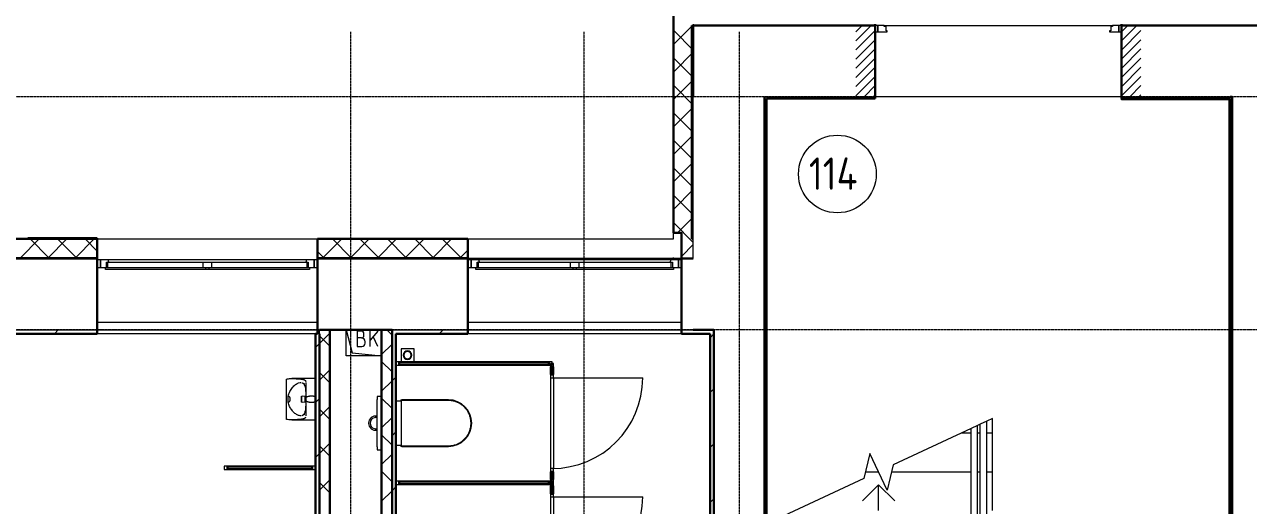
# Model space of a CAD drawing. Header units: millimetres. Extents: x -215207 to 92095, y -30385 to 123050.
# Drawn here: x -192451 to -183004, y -2114 to 1599 of the extents above; entities that cross this region are included whole.
import ezdxf

# ---------------------------------------------------------------- set-up
doc = ezdxf.new("R2010")
doc.units = ezdxf.units.MM
doc.linetypes.add('ADSK_Линия сетки', pattern=[25, 20, -2.5, 0, -2.5])
doc.linetypes.add('ADSK_Штриховая_ш2 п1_5', pattern=[4.5, 3, -1.5])
for name, color, linetype, lineweight in [('_ Окна', 7, 'Continuous', 9), ('Витраж', 7, 'Continuous', 9), ('Двери', 7, 'Continuous', 9), ('Лестницы', 7, 'Continuous', 9), ('Марки помещений', 7, 'Continuous', 20), ('Ограждение', 7, 'Continuous', 9), ('Окна', 7, 'Continuous', 9), ('Оси', 7, 'Continuous', 9), ('Перекрытие', 7, 'Continuous', 20), ('Сантехника', 7, 'Continuous', 20), ('Стены внутренние', 7, 'Continuous', 20), ('Стены наружные', 7, 'Continuous', 20), ('Стены разрез', 7, 'Continuous', 30), ('Стены штриховка', 7, 'Continuous', 9), ('Стрелки вверх', 7, 'Continuous', 20)]:
    doc.layers.add(name, color=color, linetype=linetype, lineweight=lineweight)
doc.styles.add('GOST Common_3', font='GOST_Common.ttf', dxfattribs={"width": 0.9, "height": 2.5})

# ---------------------------------------------------------------- blocks, each defined once
blk = doc.blocks.new('1 этаж 21082025')
at = {"lineweight": 18}
for p, q in [((9965, -32200), (10013.1, -32377.1)), ((9965, -32400), (9965, -32200)), ((10080.2, -32208.7), (10050.2, -32208.7)), ((10050.2, -32208.7), (10050.2, -32328.7)), ((10210.2, -32208.7), (10150.2, -32280.2)), ((10150.2, -32328.7), (10150.2, -32208.7)), ((10083.6, -32262), (10050.2, -32262)), ((10103.6, -32242), (10103.6, -32232)), ((10113.6, -32302), (10113.6, -32292)), ((10210.2, -32328.7), (10174.3, -32251.5)), ((10240, -32400), (9965, -32400)), ((10013.1, -32377.1), (10240, -32400)), ((10050.2, -32328.7), (10086.9, -32328.7))]:
    blk.add_line(p, q, dxfattribs=at)
for centre, radius, start, end in [((10080.2, -32232), 23.3, 0, 90), ((10083.6, -32242), 20, 270, 0), ((10083.6, -32292), 30, 0, 90), ((10086.9, -32302), 26.7, 270, 0)]:
    blk.add_arc(centre, radius, start, end, dxfattribs=at)
at = {"layer": '_ Окна'}
for p, q in [((8070, -31660), (8045, -31660)), ((8045, -31718), (8070, -31718)), ((8070, -31718), (8070, -31660)), ((9745, -31660), (9720, -31660)), ((9720, -31660), (9720, -31718)), ((9720, -31718), (9745, -31718)), ((10930, -31660), (10905, -31660)), ((10905, -31718), (10930, -31718)), ((10930, -31718), (10930, -31660)), ((12555, -31660), (12530, -31660)), ((12530, -31660), (12530, -31718)), ((12530, -31718), (12555, -31718))]:
    blk.add_line(p, q, dxfattribs=at)
at = {"layer": '_ Окна', "lineweight": 18}
for p, q in [((8129.4, -31660), (8070, -31660)), ((8070, -31660), (8070, -31718)), ((8070, -31718), (8108, -31718)), ((8116, -31718), (8116, -31677)), ((8116, -31677), (8128, -31677)), ((8134, -31677), (8129.4, -31660)), ((9660.6, -31660), (9656, -31677)), ((9720, -31660), (9660.6, -31660)), ((9662, -31677), (9674, -31677)), ((9674, -31677), (9674, -31718)), ((9682, -31718), (9720, -31718)), ((9720, -31718), (9720, -31660)), ((10989.4, -31660), (10930, -31660)), ((10930, -31660), (10930, -31718)), ((10930, -31718), (10968, -31718)), ((10976, -31718), (10976, -31677)), ((10976, -31677), (10988, -31677)), ((10994, -31677), (10989.4, -31660)), ((12470.6, -31660), (12466, -31677)), ((12530, -31660), (12470.6, -31660)), ((12472, -31677), (12484, -31677)), ((12484, -31677), (12484, -31718)), ((12492, -31718), (12530, -31718)), ((12530, -31718), (12530, -31660))]:
    blk.add_line(p, q, dxfattribs=at)
at = {"layer": 'Витраж', "lineweight": 18, "extrusion": (0, 0, -1)}
for p, q in [((10375, -32447.5), (10350, -32447.5)), ((10350, -32447.5), (10350, -32472.5)), ((10350, -32472.5), (10375, -32472.5)), ((10375, -32472.5), (10375, -32447.5)), ((11567.5, -32460), (11542.5, -32460)), ((11542.5, -32460), (11542.5, -32485)), ((11542.5, -32485), (11567.5, -32485)), ((11567.5, -32485), (11567.5, -32460)), ((11567.5, -32545), (11542.5, -32545)), ((11542.5, -32545), (11542.5, -32570)), ((11542.5, -32570), (11567.5, -32570)), ((11567.5, -32570), (11567.5, -32545)), ((9050, -33252.5), (9025, -33252.5)), ((9025, -33252.5), (9025, -33277.5)), ((9050, -33277.5), (9050, -33252.5)), ((9025, -33277.5), (9050, -33277.5)), ((11567.5, -33270), (11542.5, -33270)), ((11542.5, -33270), (11542.5, -33295)), ((11542.5, -33295), (11567.5, -33295)), ((11567.5, -33295), (11567.5, -33270)), ((11555, -33367.5), (11530, -33367.5)), ((11530, -33367.5), (11530, -33392.5)), ((11530, -33392.5), (11555, -33392.5)), ((11567.5, -33380), (11542.5, -33380)), ((11542.5, -33380), (11542.5, -33405)), ((11542.5, -33405), (11567.5, -33405)), ((11555, -33392.5), (11555, -33367.5)), ((11567.5, -33405), (11567.5, -33380)), ((11567.5, -33465), (11542.5, -33465)), ((11542.5, -33465), (11542.5, -33490)), ((11542.5, -33490), (11567.5, -33490)), ((11567.5, -33490), (11567.5, -33465))]:
    blk.add_line(p, q, dxfattribs=at)
at = {"layer": 'Витраж'}
for p, q in [((10375, -32447.5), (11530, -32447.5)), ((10375, -32472.5), (11530, -32472.5)), ((11542.5, -32485), (11542.5, -32545)), ((11567.5, -32485), (11567.5, -32545)), ((11542.5, -32570), (11542.5, -33270)), ((11567.5, -32570), (11567.5, -33270)), ((9050, -33252.5), (9705, -33252.5)), ((9050, -33277.5), (9705, -33277.5)), ((11542.5, -33295), (11542.5, -33355)), ((11567.5, -33295), (11567.5, -33355)), ((11530, -33367.5), (10375, -33367.5)), ((11530, -33392.5), (10375, -33392.5)), ((11542.5, -33405), (11542.5, -33465)), ((11567.5, -33405), (11567.5, -33465)), ((11542.5, -33490), (11542.5, -34190)), ((11567.5, -33490), (11567.5, -34190))]:
    blk.add_line(p, q, dxfattribs=at)
at = {"layer": 'Витраж', "lineweight": 18}
for p, q in [((11555, -32447.5), (11530, -32447.5)), ((11530, -32447.5), (11530, -32472.5)), ((11530, -32472.5), (11555, -32472.5)), ((11555, -32472.5), (11555, -32447.5)), ((9730, -33252.5), (9705, -33252.5)), ((9705, -33252.5), (9705, -33277.5)), ((9730, -33277.5), (9730, -33252.5)), ((9705, -33277.5), (9730, -33277.5)), ((10375, -33367.5), (10350, -33367.5)), ((10350, -33367.5), (10350, -33392.5)), ((10350, -33392.5), (10375, -33392.5)), ((10375, -33392.5), (10375, -33367.5)), ((11567.5, -33355), (11542.5, -33355)), ((11542.5, -33355), (11542.5, -33380)), ((11542.5, -33380), (11567.5, -33380)), ((11567.5, -33380), (11567.5, -33355))]:
    blk.add_line(p, q, dxfattribs=at)
at = {"layer": 'Двери', "linetype": 'Continuous', "lineweight": 18}
for p, q in [((13900, -29897.9), (13947.9, -29850)), ((13900, -29968.6), (14018.6, -29850)), ((15950, -29898.5), (15998.5, -29850)), ((15950, -29969.2), (16069.2, -29850)), ((13900, -30039.3), (14050, -29889.3)), ((15950, -30039.9), (16100, -29889.9)), ((13900, -30110.1), (14050, -29960.1)), ((13900, -30180.8), (14050, -30030.8)), ((15950, -30110.7), (16100, -29960.7)), ((15950, -30181.4), (16100, -30031.4)), ((13900, -30251.5), (14050, -30101.5)), ((15950, -30252.1), (16100, -30102.1)), ((13900, -30322.2), (14050, -30172.2)), ((15950, -30322.8), (16100, -30172.8)), ((13900, -30392.9), (14050, -30242.9)), ((13963.6, -30400), (14050, -30313.6)), ((15950, -30393.5), (16100, -30243.5)), ((16014.2, -30400), (16100, -30314.2)), ((14034.3, -30400), (14050, -30384.3)), ((16084.9, -30400), (16100, -30384.9))]:
    blk.add_line(p, q, dxfattribs=at)
at = {"layer": 'Двери', "linetype": 'ADSK_Штриховая_ш2 п1_5'}
for p, q in [((14050, -29850), (13900, -29850)), ((14050, -30400), (14050, -29850)), ((16100, -29850), (15950, -29850)), ((15950, -29850), (15950, -30400)), ((13900, -30400), (14050, -30400)), ((15950, -30400), (16100, -30400))]:
    blk.add_line(p, q, dxfattribs=at)
at = {"layer": 'Двери'}
for p, q in [((14050, -29850), (14050, -29900)), ((14070, -29850), (14050, -29850)), ((14070, -29900), (14070, -29850)), ((14119, -29850), (14070, -29850)), ((14070, -29850), (14070, -29900)), ((14119, -29858), (14119, -29850)), ((15881, -29850), (15881, -29858)), ((15930, -29850), (15881, -29850)), ((15950, -29850), (15930, -29850)), ((15930, -29850), (15930, -29900)), ((15930, -29900), (15930, -29850)), ((15950, -29900), (15950, -29850)), ((14050, -29900), (14070, -29900)), ((14070, -29900), (14142, -29900)), ((14133, -29858), (14119, -29858)), ((14133, -29892), (14133, -29858)), ((14142, -29892), (14133, -29892)), ((14142, -29900), (14142, -29892)), ((15867, -29892), (15858, -29892)), ((15858, -29892), (15858, -29900)), ((15858, -29900), (15930, -29900)), ((15881, -29858), (15867, -29858)), ((15867, -29858), (15867, -29892)), ((15930, -29900), (15950, -29900)), ((11567.5, -32570), (12255, -32570)), ((11567.5, -33490), (12255, -33490))]:
    blk.add_line(p, q, dxfattribs=at)
for centre in [(11555, -32570), (11555, -33490)]:
    blk.add_arc(centre, 700, 270, 0, dxfattribs=at)
at = {"layer": 'Лестницы'}
for p, q in [((14790, -32961.6), (14188.3, -33242.2)), ((14860, -32928.9), (14840, -32938.3)), ((14955, -32884.6), (14910, -32905.6)), ((14955, -32995), (14955, -32884.6)), ((14718.4, -32995), (14790, -32995)), ((14718.4, -32995), (14790, -32995)), ((14840, -32995), (14860, -32995)), ((14840, -32995), (14860, -32995)), ((14910, -32995), (14955, -32995)), ((14910, -32995), (14955, -32995)), ((14955, -33295), (14955, -32995)), ((14009, -33153.4), (13961.7, -33347.8)), ((14141, -33436.6), (14009, -33153.4)), ((14188.3, -33242.2), (14141, -33436.6)), ((13961.7, -33347.8), (13305, -33654.1)), ((13974.6, -33295), (14075, -33295)), ((13974.6, -33295), (14075, -33295)), ((14175.4, -33295), (14790, -33295)), ((14175.4, -33295), (14790, -33295)), ((14840, -33295), (14860, -33295)), ((14840, -33295), (14860, -33295)), ((14910, -33295), (14955, -33295)), ((14910, -33295), (14955, -33295)), ((14955, -33595), (14955, -33295))]:
    blk.add_line(p, q, dxfattribs=at)
at = {"layer": 'Марки помещений'}
blk.add_circle((13757.1, -30996.6), 300, dxfattribs=at)
at = {"layer": 'Ограждение'}
for p, q in [((15950, -30425), (15950, -30415)), ((16780, -30425), (15950, -30425)), ((16780, -34421.7), (16780, -30425)), ((14840, -32938.3), (14790, -32961.6)), ((14790, -35754.4), (14790, -32961.6)), ((14840, -35754.4), (14840, -32938.3)), ((14910, -32905.6), (14860, -32928.9)), ((14910, -32905.6), (14860, -32928.9)), ((14860, -35790), (14860, -32928.9)), ((14910, -35740), (14910, -32905.6))]:
    blk.add_line(p, q, dxfattribs=at)
at = {"layer": 'Окна'}
for p, q in [((8108, -31718), (8880, -31718)), ((8108, -31735), (8108, -31718)), ((8880, -31735), (8108, -31735)), ((8128, -31677), (8860, -31677)), ((8128, -31718), (8128, -31677)), ((9660.6, -31660), (8129.4, -31660)), ((8860, -31677), (8930, -31677)), ((8860, -31677), (8860, -31718)), ((8880, -31718), (8909.2, -31718)), ((8880, -31718), (8880, -31735)), ((8909.2, -31735), (8880, -31735)), ((8910, -31718), (9682, -31718)), ((8910, -31735), (8910, -31718)), ((9682, -31735), (8910, -31735)), ((8930, -31677), (9662, -31677)), ((8930, -31718), (8930, -31677)), ((9662, -31677), (9662, -31718)), ((9682, -31718), (9682, -31735)), ((10968, -31718), (11715, -31718)), ((10968, -31735), (10968, -31718)), ((11715, -31735), (10968, -31735)), ((10988, -31677), (11695, -31677)), ((10988, -31718), (10988, -31677)), ((12470.6, -31660), (10989.4, -31660)), ((11695, -31677), (11765, -31677)), ((11695, -31677), (11695, -31718)), ((11715, -31718), (11745, -31718)), ((11715, -31718), (11715, -31735)), ((11745, -31735), (11715, -31735)), ((11745, -31718), (12492, -31718)), ((11745, -31735), (11745, -31718)), ((12492, -31735), (11745, -31735)), ((11765, -31677), (12472, -31677)), ((11765, -31718), (11765, -31677)), ((12472, -31677), (12472, -31718)), ((12492, -31718), (12492, -31735))]:
    blk.add_line(p, q, dxfattribs=at)
at = {"layer": 'Оси', "linetype": 'ADSK_Линия сетки'}
for p, q in [((10000, -29900), (10000, -60626.1)), ((11800, -29900), (11800, -60626.1)), ((13000, -29900), (13000, -60626.1)), ((62867.3, -30400), (-14072.3, -30400)), ((62867.3, -32200), (-14072.3, -32200))]:
    blk.add_line(p, q, dxfattribs=at)
at = {"layer": 'Перекрытие', "color": 49, "true_color": 0x464646}
for p, q in [((14119, -29850), (15881, -29850)), ((15950, -30400), (14050, -30400)), ((9965, -32400), (9965, -32200)), ((10240, -32400), (9965, -32400))]:
    blk.add_line(p, q, dxfattribs=at)
at = {"layer": 'Сантехника'}
for p, q in [((10490, -32345), (10390, -32345)), ((10390, -32345), (10390, -32445)), ((10490, -32445), (10490, -32345)), ((10390, -32445), (10490, -32445)), ((9505, -32890.5), (9505, -32579.5)), ((9730, -32575.5), (9547.9, -32575.5)), ((9630.3, -32610.5), (9626.3, -32608.9)), ((9635.8, -32612.8), (9630.3, -32610.5)), ((9641.2, -32615.4), (9635.8, -32612.8)), ((9646.4, -32618.2), (9641.2, -32615.4)), ((9654.8, -32625), (9654.8, -32726.3)), ((9519.8, -32735), (9519.8, -32711.4)), ((9519.8, -32758.6), (9519.8, -32735)), ((9620.5, -32715), (9620.6, -32714.8)), ((9620.5, -32715.2), (9620.5, -32715)), ((9620.5, -32715.3), (9620.5, -32715.2)), ((9620.5, -32715.5), (9620.5, -32715.3)), ((9620.5, -32715.7), (9620.5, -32715.5)), ((9620.5, -32715.7), (9620.5, -32715.8)), ((9620.5, -32715.9), (9620.5, -32715.8)), ((9620.5, -32715.8), (9620.5, -32715.8)), ((9620.5, -32715.8), (9620.5, -32715.8)), ((9620.5, -32715.8), (9620.5, -32715.8)), ((9620.5, -32715.8), (9620.5, -32715.9)), ((9620.5, -32716), (9620.5, -32715.9)), ((9620.5, -32715.9), (9620.5, -32716)), ((9620.5, -32716.2), (9620.5, -32716)), ((9620.5, -32716), (9620.5, -32716.1)), ((9620.5, -32716.1), (9620.5, -32716.3)), ((9620.5, -32716.4), (9620.5, -32716.2)), ((9620.5, -32716.3), (9620.5, -32716.5)), ((9620.5, -32716.6), (9620.5, -32716.4)), ((9620.5, -32716.5), (9620.5, -32716.7)), ((9620.5, -32716.8), (9620.5, -32716.6)), ((9620.5, -32716.7), (9620.5, -32717)), ((9620.5, -32717.1), (9620.5, -32716.8)), ((9620.5, -32717), (9620.5, -32717.3)), ((9620.5, -32717.4), (9620.5, -32717.1)), ((9620.5, -32717.3), (9620.5, -32717.6)), ((9620.5, -32717.7), (9620.5, -32717.4)), ((9620.5, -32717.6), (9620.5, -32717.9)), ((9620.5, -32718), (9620.5, -32717.7)), ((9620.5, -32717.9), (9620.5, -32718.3)), ((9620.5, -32718.4), (9620.5, -32718)), ((9620.5, -32718.3), (9620.5, -32718.7)), ((9620.5, -32718.8), (9620.5, -32718.4)), ((9620.5, -32718.7), (9620.5, -32719.1)), ((9620.5, -32719.2), (9620.5, -32718.8)), ((9620.5, -32719.1), (9620.5, -32719.6)), ((9620.5, -32719.7), (9620.5, -32719.2)), ((9620.5, -32719.6), (9620.5, -32720)), ((9620.5, -32720.2), (9620.5, -32719.7)), ((9620.5, -32720), (9620.5, -32720.5)), ((9620.5, -32720.7), (9620.5, -32720.2)), ((9620.5, -32720.5), (9620.5, -32721)), ((9620.5, -32721.2), (9620.5, -32720.7)), ((9620.5, -32721), (9620.5, -32721.6)), ((9620.5, -32721.7), (9620.5, -32721.2)), ((9620.5, -32721.6), (9620.5, -32722.2)), ((9620.5, -32722.3), (9620.5, -32721.7)), ((9620.5, -32722.2), (9620.5, -32722.7)), ((9620.5, -32722.9), (9620.5, -32722.3)), ((9620.5, -32722.7), (9620.5, -32723.3)), ((9620.5, -32723.5), (9620.5, -32722.9)), ((9620.5, -32723.3), (9620.5, -32724)), ((9620.5, -32724.1), (9620.5, -32723.5)), ((9620.5, -32724), (9620.5, -32724.6)), ((9620.5, -32724.8), (9620.5, -32724.1)), ((9620.5, -32724.6), (9620.5, -32725.3)), ((9620.5, -32725.4), (9620.5, -32724.8)), ((9620.5, -32725.3), (9620.5, -32725.9)), ((9620.5, -32726.1), (9620.5, -32725.4)), ((9620.5, -32725.9), (9620.5, -32726.6)), ((9620.5, -32726.8), (9620.5, -32726.1)), ((9620.5, -32726.6), (9620.5, -32727.3)), ((9620.5, -32727.5), (9620.5, -32726.8)), ((9620.5, -32727.3), (9620.5, -32728)), ((9620.5, -32728.2), (9620.5, -32727.5)), ((9620.5, -32728), (9620.5, -32728.7)), ((9620.5, -32728.9), (9620.5, -32728.2)), ((9620.5, -32728.7), (9620.5, -32729.5)), ((9620.5, -32729.7), (9620.5, -32728.9)), ((9620.5, -32729.5), (9620.5, -32730.2)), ((9620.5, -32730.4), (9620.5, -32729.7)), ((9620.5, -32730.2), (9620.5, -32731)), ((9620.5, -32731.2), (9620.5, -32730.4)), ((9620.5, -32731), (9620.5, -32731.7)), ((9620.5, -32731.9), (9620.5, -32731.2)), ((9620.5, -32731.7), (9620.5, -32732.5)), ((9620.5, -32732.7), (9620.5, -32731.9)), ((9620.5, -32732.5), (9620.5, -32733.3)), ((9620.5, -32733.5), (9620.5, -32732.7)), ((9620.5, -32733.3), (9620.5, -32734)), ((9620.5, -32734.2), (9620.5, -32733.5)), ((9620.5, -32734), (9620.5, -32734.8)), ((9620.5, -32735), (9620.5, -32734.2)), ((9620.5, -32734.8), (9620.5, -32735)), ((9620.5, -32735), (9620.5, -32735.8)), ((9620.5, -32735.2), (9620.5, -32735)), ((9620.5, -32736), (9620.5, -32735.2)), ((9620.5, -32735.8), (9620.5, -32736.5)), ((9620.5, -32736.7), (9620.5, -32736)), ((9620.5, -32736.5), (9620.5, -32737.3)), ((9620.5, -32737.5), (9620.5, -32736.7)), ((9620.5, -32737.3), (9620.5, -32738.1)), ((9620.5, -32738.3), (9620.5, -32737.5)), ((9620.5, -32738.1), (9620.5, -32738.8)), ((9620.5, -32739), (9620.5, -32738.3)), ((9620.5, -32738.8), (9620.5, -32739.6)), ((9620.5, -32739.8), (9620.5, -32739)), ((9620.5, -32739.6), (9620.5, -32740.3)), ((9620.5, -32740.5), (9620.5, -32739.8)), ((9620.5, -32740.3), (9620.5, -32741.1)), ((9620.5, -32741.3), (9620.5, -32740.5)), ((9620.5, -32741.1), (9620.5, -32741.8)), ((9620.5, -32742), (9620.5, -32741.3)), ((9620.5, -32741.8), (9620.5, -32742.5)), ((9620.5, -32742.7), (9620.5, -32742)), ((9620.5, -32742.5), (9620.5, -32743.2)), ((9620.5, -32743.4), (9620.5, -32742.7)), ((9620.5, -32743.2), (9620.5, -32743.9)), ((9620.5, -32744.1), (9620.5, -32743.4)), ((9620.5, -32743.9), (9620.5, -32744.6)), ((9620.5, -32744.7), (9620.5, -32744.1)), ((9620.5, -32744.6), (9620.5, -32745.2)), ((9620.5, -32745.4), (9620.5, -32744.7)), ((9620.5, -32745.2), (9620.5, -32745.9)), ((9620.5, -32746), (9620.5, -32745.4)), ((9620.5, -32745.9), (9620.5, -32746.5)), ((9620.5, -32746.7), (9620.5, -32746)), ((9620.5, -32746.5), (9620.5, -32747.1)), ((9620.5, -32747.3), (9620.5, -32746.7)), ((9620.5, -32747.1), (9620.5, -32747.7)), ((9620.5, -32747.8), (9620.5, -32747.3)), ((9620.5, -32747.7), (9620.5, -32748.3)), ((9620.5, -32748.4), (9620.5, -32747.8)), ((9620.5, -32748.3), (9620.5, -32748.8)), ((9620.5, -32749), (9620.5, -32748.4)), ((9620.5, -32748.8), (9620.5, -32749.3)), ((9620.5, -32749.5), (9620.5, -32749)), ((9620.5, -32749.3), (9620.5, -32749.8)), ((9620.5, -32750), (9620.5, -32749.5)), ((9620.5, -32749.8), (9620.5, -32750.3)), ((9620.5, -32750.4), (9620.5, -32750)), ((9620.5, -32750.3), (9620.5, -32750.8)), ((9620.5, -32750.9), (9620.5, -32750.4)), ((9620.5, -32750.8), (9620.5, -32751.2)), ((9620.5, -32751.3), (9620.5, -32750.9)), ((9620.5, -32751.2), (9620.5, -32751.6)), ((9620.5, -32751.7), (9620.5, -32751.3)), ((9620.5, -32751.6), (9620.5, -32752)), ((9620.5, -32752.1), (9620.5, -32751.7)), ((9620.5, -32752), (9620.5, -32752.3)), ((9620.5, -32752.4), (9620.5, -32752.1)), ((9620.5, -32752.3), (9620.5, -32752.6)), ((9620.5, -32752.7), (9620.5, -32752.4)), ((9620.5, -32752.6), (9620.5, -32752.9)), ((9620.5, -32753), (9620.5, -32752.7)), ((9620.5, -32752.9), (9620.5, -32753.2)), ((9620.5, -32753.3), (9620.5, -32753)), ((9620.5, -32753.2), (9620.5, -32753.4)), ((9620.5, -32753.5), (9620.5, -32753.3)), ((9620.5, -32753.4), (9620.5, -32753.6)), ((9620.5, -32753.7), (9620.5, -32753.5)), ((9620.5, -32753.6), (9620.5, -32753.8)), ((9620.5, -32753.9), (9620.5, -32753.7)), ((9620.5, -32753.8), (9620.5, -32754)), ((9620.5, -32754), (9620.5, -32753.9)), ((9620.5, -32754), (9620.5, -32754.1)), ((9620.5, -32754.1), (9620.5, -32754)), ((9620.5, -32754.1), (9620.5, -32754.2)), ((9620.5, -32754.2), (9620.5, -32754.1)), ((9620.5, -32754.2), (9620.5, -32754.2)), ((9620.5, -32754.2), (9620.5, -32754.2)), ((9620.5, -32754.3), (9620.5, -32754.2)), ((9620.5, -32754.2), (9620.5, -32754.2)), ((9620.5, -32754.4), (9620.5, -32754.3)), ((9620.5, -32754.6), (9620.5, -32754.4)), ((9620.5, -32754.8), (9620.5, -32754.6)), ((9620.5, -32755), (9620.5, -32754.8)), ((9620.5, -32755.2), (9620.5, -32755)), ((9620.6, -32755.4), (9620.5, -32755.2)), ((9620.6, -32714.6), (9620.7, -32714.4)), ((9620.6, -32714.8), (9620.6, -32714.6)), ((9620.6, -32755.6), (9620.6, -32755.4)), ((9620.7, -32755.8), (9620.6, -32755.6)), ((9620.7, -32714.2), (9620.8, -32714)), ((9620.7, -32714.4), (9620.7, -32714.2)), ((9620.8, -32755.9), (9620.7, -32755.8)), ((9620.8, -32714), (9620.9, -32713.8)), ((9620.8, -32756.1), (9620.8, -32755.9)), ((9620.9, -32756.3), (9620.8, -32756.1)), ((9620.9, -32713.6), (9621, -32713.4)), ((9620.9, -32713.8), (9620.9, -32713.6)), ((9621, -32756.5), (9620.9, -32756.3)), ((9621, -32713.4), (9621.1, -32713.3)), ((9621.1, -32756.7), (9621, -32756.5)), ((9621.1, -32713.3), (9621.2, -32713.1)), ((9621.2, -32756.8), (9621.1, -32756.7)), ((9621.2, -32713.1), (9621.3, -32712.9)), ((9621.3, -32757), (9621.2, -32756.8)), ((9621.3, -32712.9), (9621.4, -32712.8)), ((9621.4, -32757.2), (9621.3, -32757)), ((9621.4, -32712.8), (9621.6, -32712.6)), ((9621.5, -32757.3), (9621.4, -32757.2)), ((9621.6, -32757.5), (9621.5, -32757.3)), ((9621.6, -32712.6), (9621.7, -32712.5)), ((9621.8, -32757.6), (9621.6, -32757.5)), ((9621.7, -32712.5), (9621.8, -32712.3)), ((9621.8, -32712.3), (9622, -32712.2)), ((9621.9, -32757.8), (9621.8, -32757.6)), ((9622.1, -32757.9), (9621.9, -32757.8)), ((9622, -32712.2), (9622.1, -32712)), ((9622.1, -32712), (9622.3, -32711.9)), ((9622.2, -32758.1), (9622.1, -32757.9)), ((9622.4, -32758.2), (9622.2, -32758.1)), ((9622.3, -32711.9), (9622.4, -32711.8)), ((9622.4, -32711.8), (9622.6, -32711.7)), ((9622.5, -32758.3), (9622.4, -32758.2)), ((9622.7, -32758.4), (9622.5, -32758.3)), ((9622.6, -32711.7), (9622.8, -32711.5)), ((9622.9, -32758.5), (9622.7, -32758.4)), ((9622.8, -32711.5), (9622.9, -32711.4)), ((9622.9, -32711.4), (9623.1, -32711.3)), ((9623, -32758.6), (9622.9, -32758.5)), ((9623.2, -32758.7), (9623, -32758.6)), ((9623.1, -32711.3), (9623.3, -32711.2)), ((9623.4, -32758.8), (9623.2, -32758.7)), ((9623.3, -32711.2), (9623.5, -32711.2)), ((9623.6, -32758.9), (9623.4, -32758.8)), ((9623.5, -32711.2), (9623.6, -32711.1)), ((9623.6, -32711.1), (9623.8, -32711)), ((9623.8, -32759), (9623.6, -32758.9)), ((9623.8, -32711), (9624, -32711)), ((9624, -32759), (9623.8, -32759)), ((9624, -32711), (9624.2, -32710.9)), ((9624.1, -32759.1), (9624, -32759)), ((9624.3, -32759.1), (9624.1, -32759.1)), ((9624.2, -32710.9), (9624.4, -32710.9)), ((9624.5, -32759.2), (9624.3, -32759.1)), ((9624.4, -32710.9), (9624.6, -32710.8)), ((9624.7, -32759.2), (9624.5, -32759.2)), ((9624.6, -32710.8), (9624.8, -32710.8)), ((9624.9, -32759.2), (9624.7, -32759.2)), ((9624.8, -32710.8), (9625, -32710.8)), ((9625.1, -32759.2), (9624.9, -32759.2)), ((9625, -32710.8), (9625.2, -32710.8)), ((9625.3, -32759.2), (9625.1, -32759.2)), ((9625.2, -32710.8), (9625.4, -32710.7)), ((9625.5, -32759.3), (9625.3, -32759.2)), ((9625.4, -32710.7), (9625.6, -32710.8)), ((9625.7, -32759.2), (9625.5, -32759.3)), ((9625.6, -32710.8), (9625.8, -32710.8)), ((9625.9, -32759.2), (9625.7, -32759.2)), ((9625.8, -32710.8), (9626, -32710.8)), ((9626.1, -32759.2), (9625.9, -32759.2)), ((9626, -32710.8), (9626.2, -32710.8)), ((9626.3, -32759.2), (9626.1, -32759.2)), ((9626.2, -32710.8), (9626.3, -32710.8)), ((9650, -32715), (9626.3, -32710.8)), ((9626.3, -32759.2), (9650, -32755)), ((9650, -32735), (9650, -32715)), ((9655, -32725), (9650, -32725)), ((9650, -32755), (9650, -32735)), ((9650, -32745), (9655, -32745)), ((9654.6, -32711.1), (9654.6, -32726.3)), ((9654.6, -32743.7), (9654.6, -32758.9)), ((9654.8, -32743.7), (9654.8, -32845)), ((9655, -32720), (9658.2, -32718.4)), ((9655, -32720), (9655, -32735)), ((9655, -32735), (9655, -32750)), ((9656.9, -32751), (9655, -32750)), ((9660.1, -32752.5), (9656.9, -32751)), ((9658.2, -32718.4), (9661.5, -32716.9)), ((9663.4, -32754), (9660.1, -32752.5)), ((9661.5, -32716.9), (9664.8, -32715.5)), ((9666.8, -32755.3), (9663.4, -32754)), ((9664.8, -32715.5), (9668.2, -32714.2)), ((9670.2, -32756.4), (9666.8, -32755.3)), ((9668.2, -32714.2), (9671.6, -32713.1)), ((9673.7, -32757.4), (9670.2, -32756.4)), ((9671.6, -32713.1), (9675.1, -32712.2)), ((9677.1, -32758.3), (9673.7, -32757.4)), ((9675.1, -32712.2), (9678.6, -32711.3)), ((9680.7, -32759.1), (9677.1, -32758.3)), ((9678.6, -32711.3), (9682.1, -32710.7)), ((9684.2, -32759.7), (9680.7, -32759.1)), ((9682.1, -32710.7), (9685.7, -32710.1)), ((9687.8, -32760.1), (9684.2, -32759.7)), ((9685.7, -32710.1), (9689.2, -32709.7)), ((9691.4, -32760.5), (9687.8, -32760.1)), ((9689.2, -32709.7), (9692.8, -32709.5)), ((9695, -32760.6), (9691.4, -32760.5)), ((9692.8, -32709.5), (9696.4, -32709.3)), ((9698.6, -32760.7), (9695, -32760.6)), ((9696.4, -32709.3), (9700, -32709.4)), ((9702.2, -32760.5), (9698.6, -32760.7)), ((9700, -32709.4), (9703.6, -32709.5)), ((9705.8, -32760.3), (9702.2, -32760.5)), ((9703.6, -32709.5), (9707.2, -32709.9)), ((9709.3, -32759.9), (9705.8, -32760.3)), ((9707.2, -32709.9), (9710.8, -32710.3)), ((9712.9, -32759.3), (9709.3, -32759.9)), ((9710.8, -32710.3), (9714.3, -32710.9)), ((9716.4, -32758.7), (9712.9, -32759.3)), ((9714.3, -32710.9), (9717.9, -32711.7)), ((9719.9, -32757.8), (9716.4, -32758.7)), ((9717.9, -32711.7), (9721.3, -32712.6)), ((9723.4, -32756.9), (9719.9, -32757.8)), ((9721.3, -32712.6), (9724.8, -32713.6)), ((9726.8, -32755.8), (9723.4, -32756.9)), ((9724.8, -32713.6), (9728.2, -32714.7)), ((9730, -32754.6), (9726.8, -32755.8)), ((9728.2, -32714.7), (9730, -32715.4)), ((10385, -32750), (10350, -32750)), ((10390.1, -32749.2), (10390, -32749.3)), ((10390, -32749.3), (10390, -32749.5)), ((10390, -32749.5), (10390, -32749.7)), ((10390, -32749.7), (10390, -32749.9)), ((10390, -32749.9), (10390, -32750)), ((10390, -32750), (10390, -33090)), ((10390.2, -32748.8), (10390.1, -32749)), ((10390.1, -32749), (10390.1, -32749.2)), ((10390.3, -32748.4), (10390.2, -32748.6)), ((10390.2, -32748.6), (10390.2, -32748.8)), ((10390.4, -32748), (10390.3, -32748.2)), ((10390.3, -32748.2), (10390.3, -32748.4)), ((10390.5, -32747.8), (10390.4, -32748)), ((10390.6, -32747.6), (10390.5, -32747.8)), ((10390.7, -32747.5), (10390.6, -32747.6)), ((10390.8, -32747.3), (10390.7, -32747.5)), ((10390.9, -32747.1), (10390.8, -32747.3)), ((10391, -32747), (10390.9, -32747.1)), ((10391.1, -32746.8), (10391, -32747)), ((10391.3, -32746.7), (10391.1, -32746.8)), ((10391.4, -32746.5), (10391.3, -32746.7)), ((10391.6, -32746.4), (10391.4, -32746.5)), ((10391.7, -32746.2), (10391.6, -32746.4)), ((10391.9, -32746.1), (10391.7, -32746.2)), ((10392, -32746), (10391.9, -32746.1)), ((10392.2, -32745.9), (10392, -32746)), ((10392.3, -32745.8), (10392.2, -32745.9)), ((10392.5, -32745.7), (10392.3, -32745.8)), ((10392.7, -32745.6), (10392.5, -32745.7)), ((10392.9, -32745.5), (10392.7, -32745.6)), ((10393.1, -32745.4), (10392.9, -32745.5)), ((10393.2, -32745.3), (10393.1, -32745.4)), ((10393.4, -32745.3), (10393.2, -32745.3)), ((10393.6, -32745.2), (10393.4, -32745.3)), ((10393.8, -32745.1), (10393.6, -32745.2)), ((10394, -32745.1), (10393.8, -32745.1)), ((10394.2, -32745.1), (10394, -32745.1)), ((10394.4, -32745), (10394.2, -32745.1)), ((10394.6, -32745), (10394.4, -32745)), ((10394.8, -32745), (10394.6, -32745)), ((10395, -32745), (10394.8, -32745)), ((10755, -32740), (10395, -32740)), ((10755, -32745), (10395, -32745)), ((10758.8, -32745), (10755, -32745)), ((10765.8, -32745.3), (10758.8, -32745)), ((10772.7, -32745.9), (10765.8, -32745.3)), ((10779.7, -32746.8), (10772.7, -32745.9)), ((10786.6, -32747.9), (10779.7, -32746.8)), ((10793.5, -32749.3), (10786.6, -32747.9)), ((10800.3, -32751), (10793.5, -32749.3)), ((10807, -32752.9), (10800.3, -32751)), ((10813.6, -32755.1), (10807, -32752.9)), ((10820.2, -32757.6), (10813.6, -32755.1)), ((10826.6, -32760.3), (10820.2, -32757.6)), ((10832.9, -32763.3), (10826.6, -32760.3)), ((10839.1, -32766.6), (10832.9, -32763.3)), ((10845.2, -32770), (10839.1, -32766.6)), ((10851.1, -32773.8), (10845.2, -32770)), ((10856.9, -32777.7), (10851.1, -32773.8)), ((10862.5, -32781.9), (10856.9, -32777.7)), ((9626.3, -32861.1), (9631.9, -32858.9)), ((9631.9, -32858.9), (9637.4, -32856.5)), ((9637.4, -32856.5), (9642.7, -32853.9)), ((9642.7, -32853.9), (9647.8, -32851)), ((10868, -32786.3), (10862.5, -32781.9)), ((10873.2, -32791), (10868, -32786.3)), ((10878.3, -32795.8), (10873.2, -32791)), ((10883.1, -32800.8), (10878.3, -32795.8)), ((10887.8, -32806), (10883.1, -32800.8)), ((10892.3, -32811.4), (10887.8, -32806)), ((10896.5, -32817), (10892.3, -32811.4)), ((10900.5, -32822.8), (10896.5, -32817)), ((10904.3, -32828.6), (10900.5, -32822.8)), ((10907.8, -32834.7), (10904.3, -32828.6)), ((10911.1, -32840.9), (10907.8, -32834.7)), ((10914.1, -32847.2), (10911.1, -32840.9)), ((10916.9, -32853.6), (10914.1, -32847.2)), ((10919.4, -32860.1), (10916.9, -32853.6)), ((10921.7, -32866.7), (10919.4, -32860.1)), ((10923.7, -32873.5), (10921.7, -32866.7)), ((10925.4, -32880.2), (10923.7, -32873.5)), ((9547.9, -32894.5), (9730, -32894.5)), ((10920.5, -32976.8), (10922.7, -32970.2)), ((10922.7, -32970.2), (10924.5, -32963.4)), ((10924.5, -32963.4), (10926.1, -32956.6)), ((10926.9, -32887.1), (10925.4, -32880.2)), ((10926.1, -32956.6), (10927.5, -32949.7)), ((10928.1, -32894), (10926.9, -32887.1)), ((10927.5, -32949.7), (10928.5, -32942.8)), ((10929, -32900.9), (10928.1, -32894)), ((10928.5, -32942.8), (10929.3, -32935.9)), ((10929.6, -32907.9), (10929, -32900.9)), ((10929.3, -32935.9), (10929.8, -32928.9)), ((10929.9, -32914.9), (10929.6, -32907.9)), ((10929.8, -32928.9), (10930, -32921.9)), ((10930, -32921.9), (10929.9, -32914.9)), ((10848, -33068.3), (10853.8, -33064.4)), ((10853.8, -33064.4), (10859.5, -33060.4)), ((10859.5, -33060.4), (10865, -33056.1)), ((10865, -33056.1), (10870.4, -33051.6)), ((10870.4, -33051.6), (10875.6, -33046.8)), ((10875.6, -33046.8), (10880.5, -33041.9)), ((10880.5, -33041.9), (10885.3, -33036.8)), ((10885.3, -33036.8), (10889.9, -33031.5)), ((10889.9, -33031.5), (10894.2, -33026)), ((10894.2, -33026), (10898.4, -33020.4)), ((10898.4, -33020.4), (10902.3, -33014.6)), ((10902.3, -33014.6), (10905.9, -33008.6)), ((10905.9, -33008.6), (10909.3, -33002.5)), ((10909.3, -33002.5), (10912.5, -32996.2)), ((10912.5, -32996.2), (10915.4, -32989.9)), ((10915.4, -32989.9), (10918.1, -32983.4)), ((10918.1, -32983.4), (10920.5, -32976.8)), ((10350, -33090), (10385, -33090)), ((10390, -33090), (10390, -33090.2)), ((10390, -33090.2), (10390, -33090.4)), ((10390, -33090.4), (10390, -33090.6)), ((10390, -33090.6), (10390.1, -33090.8)), ((10390.1, -33090.8), (10390.1, -33091)), ((10390.1, -33091), (10390.1, -33091.2)), ((10390.1, -33091.2), (10390.2, -33091.4)), ((10390.2, -33091.4), (10390.3, -33091.6)), ((10390.3, -33091.6), (10390.3, -33091.8)), ((10390.3, -33091.8), (10390.4, -33091.9)), ((10390.4, -33091.9), (10390.5, -33092.1)), ((10390.5, -33092.1), (10390.6, -33092.3)), ((10390.6, -33092.3), (10390.7, -33092.5)), ((10390.7, -33092.5), (10390.8, -33092.7)), ((10390.8, -33092.7), (10390.9, -33092.8)), ((10390.9, -33092.8), (10391, -33093)), ((10391, -33093), (10391.1, -33093.1)), ((10391.1, -33093.1), (10391.2, -33093.3)), ((10391.2, -33093.3), (10391.4, -33093.4)), ((10391.4, -33093.4), (10391.5, -33093.6)), ((10391.5, -33093.6), (10391.7, -33093.7)), ((10391.7, -33093.7), (10391.8, -33093.9)), ((10391.8, -33093.9), (10392, -33094)), ((10392, -33094), (10392.1, -33094.1)), ((10392.1, -33094.1), (10392.3, -33094.2)), ((10392.3, -33094.2), (10392.5, -33094.3)), ((10392.5, -33094.3), (10392.6, -33094.4)), ((10392.6, -33094.4), (10392.8, -33094.5)), ((10392.8, -33094.5), (10393, -33094.6)), ((10393, -33094.6), (10393.2, -33094.7)), ((10393.2, -33094.7), (10393.4, -33094.7)), ((10393.4, -33094.7), (10393.6, -33094.8)), ((10393.6, -33094.8), (10393.8, -33094.8)), ((10393.8, -33094.8), (10394, -33094.9)), ((10394, -33094.9), (10394.2, -33094.9)), ((10394.2, -33094.9), (10394.3, -33095)), ((10394.3, -33095), (10394.5, -33095)), ((10394.5, -33095), (10394.7, -33095)), ((10394.7, -33095), (10394.9, -33095)), ((10394.9, -33095), (10395, -33095)), ((10395, -33095), (10755, -33095)), ((10395, -33100), (10755, -33100)), ((10755, -33095), (10762, -33094.9)), ((10762, -33094.9), (10769, -33094.4)), ((10769, -33094.4), (10775.9, -33093.7)), ((10775.9, -33093.7), (10782.9, -33092.8)), ((10782.9, -33092.8), (10789.8, -33091.5)), ((10789.8, -33091.5), (10796.6, -33090)), ((10796.6, -33090), (10803.4, -33088.2)), ((10803.4, -33088.2), (10810, -33086.1)), ((10810, -33086.1), (10816.6, -33083.8)), ((10816.6, -33083.8), (10823.1, -33081.2)), ((10823.1, -33081.2), (10829.5, -33078.3)), ((10829.5, -33078.3), (10835.8, -33075.2)), ((10835.8, -33075.2), (10842, -33071.9)), ((10842, -33071.9), (10848, -33068.3))]:
    blk.add_line(p, q, dxfattribs=at)
at = {"layer": 'Сантехника', "lineweight": 9}
for p, q in [((10205, -32713.3), (10205, -32738.2)), ((10240, -32713.3), (10205, -32713.3)), ((10205, -33101.8), (10205, -32738.2)), ((10193.7, -32877.3), (10193.6, -32877.3)), ((10193.6, -32877.3), (10193.6, -32877.3)), ((10193.6, -32877.3), (10193.6, -32877.3)), ((10193.6, -32962.7), (10193.6, -32962.7)), ((10193.6, -32962.7), (10193.7, -32962.7)), ((10193.9, -32877.3), (10193.7, -32877.3)), ((10193.7, -32962.7), (10193.9, -32962.7)), ((10194.2, -32877.3), (10193.9, -32877.3)), ((10193.9, -32962.7), (10194.1, -32962.7)), ((10194.1, -32962.7), (10194.4, -32962.7)), ((10194.5, -32877.3), (10194.2, -32877.3)), ((10194.4, -32962.7), (10194.8, -32962.7)), ((10195, -32877.3), (10194.5, -32877.3)), ((10194.8, -32962.7), (10195.3, -32962.7)), ((10195.4, -32877.3), (10195, -32877.3)), ((10195.3, -32962.7), (10195.8, -32962.7)), ((10196, -32877.3), (10195.4, -32877.3)), ((10195.8, -32962.7), (10196.4, -32962.7)), ((10196.6, -32877.3), (10196, -32877.3)), ((10196.4, -32962.7), (10197.1, -32962.7)), ((10197.3, -32877.3), (10196.6, -32877.3)), ((10197.1, -32962.7), (10197.8, -32962.7)), ((10198, -32877.3), (10197.3, -32877.3)), ((10197.8, -32962.7), (10198.6, -32962.7)), ((10198.9, -32877.3), (10198, -32877.3)), ((10198.6, -32962.7), (10199.5, -32962.7)), ((10199.7, -32877.3), (10198.9, -32877.3)), ((10199.5, -32962.7), (10200.4, -32962.7)), ((10200.7, -32877.3), (10199.7, -32877.3)), ((10200.4, -32962.7), (10201.4, -32962.7)), ((10201.7, -32877.3), (10200.7, -32877.3)), ((10201.4, -32962.7), (10202.5, -32962.7)), ((10202.8, -32877.3), (10201.7, -32877.3)), ((10202.5, -32962.7), (10203.6, -32962.7)), ((10203.9, -32877.3), (10202.8, -32877.3)), ((10203.6, -32962.7), (10204.7, -32962.7)), ((10205, -33101.8), (10205, -33126.8)), ((10205, -33126.8), (10240, -33126.8))]:
    blk.add_line(p, q, dxfattribs=at)
at = {"layer": 'Сантехника'}
for centre, radius, start, end in [((10440, -32395), 33.3, 0, 180), ((10440, -32395), 33.3, 180, 0), ((10440, -32395), 28.3, 0, 180), ((10440, -32395), 28.3, 180, 0), ((10395, -32750), 10, 90, 180), ((10395, -32750), 5, 150, 180), ((10395, -32750), 5, 150, 180), ((10395, -32750), 5, 150, 180), ((10395, -32750), 5, 90, 120), ((10395, -32750), 5, 90, 120), ((10395, -32750), 5, 105, 120), ((10755, -32920), 180, 270, 90), ((10755, -32920), 175, 89.09224, 90), ((10755, -32920), 175, 89.09224, 90), ((10395, -33090), 10, 180, 270), ((10395, -33090), 5, 180, 210), ((10395, -33090), 5, 180, 210), ((10395, -33090), 5, 180, 210), ((10395, -33090), 5, 240, 270), ((10395, -33090), 5, 240, 270), ((10395, -33090), 5, 240, 255), ((10755, -32920), 175, 270, 270.90776), ((10755, -32920), 175, 270, 270.90776)]:
    blk.add_arc(centre, radius, start, end, dxfattribs=at)
at = {"layer": 'Сантехника', "lineweight": 9}
for radius, start, end in [(55, 77.97419, 180), (55, 180, 282.02581), (42.7, 105, 180), (42.7, 180, 255), (42.7, 260.50138, 272.75716), (42.7, 90, 99.13011), (42.7, 267.46619, 270), (42.7, 90, 92.08277), (42.7, 85.80244, 87.75826)]:
    blk.add_arc((10193.6, -32920), radius, start, end, dxfattribs=at)
at = {"layer": 'Сантехника'}
for major_axis, start_param, end_param in [((0, 25), 4.712389, 5.943447), ((0, -25), 0.339739, 1.570796)]:
    blk.add_ellipse((9512.7, -32735), major_axis=major_axis, ratio=0.859293, start_param=start_param, end_param=end_param, dxfattribs=at)
for points, knots in [([(9505, -32579.5), (9510.7, -32578.5), (9521.8, -32576.8), (9535.2, -32575.8), (9545.4, -32575.5), (9552.9, -32575.6), (9560.3, -32575.7), (9567.4, -32576), (9574.4, -32576.3), (9583.3, -32576.7), (9593.8, -32577.4), (9605.3, -32578.2), (9616.2, -32579.4), (9626.3, -32580.8), (9635.3, -32582.6), (9642.6, -32585), (9647.4, -32587.5), (9649.9, -32589.7), (9651.2, -32591.1), (9652, -32592.2), (9652.7, -32593.3), (9653.4, -32594.4), (9653.8, -32595.5), (9654.1, -32596.3), (9654.2, -32596.8), (9654.3, -32597.1), (9654.3, -32597.2)], [-1, -1, -1, -1, -0.9416667, -0.8833333, -0.8541667, -0.825, -0.7958333, -0.7666667, -0.7375, -0.7083333, -0.65, -0.5916667, -0.5333333, -0.4666667, -0.4, -0.3333333, -0.2666667, -0.2333333, -0.2166667, -0.2, -0.1833333, -0.1666667, -0.15, -0.1416667, -0.1375, -0.1333333, -0.1333333, -0.1333333, -0.1333333]), ([(9519.8, -32711.4), (9521, -32705), (9524.2, -32692.5), (9531.5, -32674.8), (9540.6, -32658.7), (9554.9, -32639.7), (9575.1, -32621.1), (9599.5, -32608.3), (9613.7, -32606.5), (9619.9, -32607.4)], [0, 0, 0, 0, 0.0526316, 0.1052632, 0.1578947, 0.2105263, 0.3157895, 0.4210526, 0.5263158, 0.5263158, 0.5263158, 0.5263158]), ([(9628.7, -32609.9), (9631.4, -32611.2), (9638.1, -32615.8), (9646.2, -32628.6), (9651.6, -32650.4), (9653.6, -32673.6), (9654.3, -32694.5), (9654.5, -32705.5), (9654.6, -32711.1)], [0.5789474, 0.5789474, 0.5789474, 0.5789474, 0.6315789, 0.7236842, 0.8157895, 0.9078947, 0.9539474, 1, 1, 1, 1]), ([(9655, -32605.7), (9655, -32605.9), (9655, -32606.2), (9655, -32606.8), (9655, -32607.8), (9655, -32609.5), (9654.9, -32611.7), (9654.9, -32614.8), (9654.9, -32619.1), (9654.8, -32622.9), (9654.8, -32625)], [-0.06666667, -0.06666667, -0.06666667, -0.06666667, -0.06458333, -0.0625, -0.05833333, -0.05, -0.04166667, -0.03333333, -0.01666667, 0, 0, 0, 0]), ([(9619.9, -32862.6), (9616.8, -32863), (9606.8, -32863), (9588.4, -32856.9), (9565.8, -32841.3), (9545.4, -32819.4), (9531.5, -32796.1), (9523.6, -32775.2), (9520.9, -32764.2), (9519.8, -32758.6)], [0.4736842, 0.4736842, 0.4736842, 0.4736842, 0.5263158, 0.6315789, 0.7236842, 0.8157895, 0.9078947, 0.9539474, 1, 1, 1, 1]), ([(9654.6, -32758.9), (9654.5, -32765.3), (9654.3, -32777.8), (9653.6, -32795.5), (9652.2, -32811.6), (9649.3, -32830.5), (9642.9, -32849.1), (9634.1, -32857.5), (9628.7, -32860.1)], [0, 0, 0, 0, 0.0526316, 0.1052632, 0.1578947, 0.2105263, 0.3157895, 0.4210526, 0.4210526, 0.4210526, 0.4210526]), ([(9654.3, -32872.8), (9654.3, -32872.8), (9654.3, -32872.9), (9654.1, -32873.5), (9653.9, -32874.3), (9653.5, -32875.3), (9653.1, -32876.2), (9652.6, -32877), (9651.9, -32877.9), (9651.2, -32878.9), (9649.9, -32880.3), (9647.4, -32882.5), (9642.6, -32885), (9635.3, -32887.4), (9626.3, -32889.2), (9615.8, -32890.7), (9603.7, -32891.9), (9590.3, -32892.9), (9575.5, -32893.7), (9562, -32894.2), (9550.8, -32894.5), (9539.3, -32894.4), (9524.2, -32893.5), (9511.5, -32891.7), (9505, -32890.5)], [-0.8666667, -0.8666667, -0.8666667, -0.8666667, -0.865625, -0.8625, -0.85, -0.8375, -0.825, -0.8125, -0.8, -0.7833333, -0.7666667, -0.7333333, -0.6666667, -0.6, -0.5333333, -0.4666667, -0.4, -0.3333333, -0.2666667, -0.2, -0.1666667, -0.1333333, -0.0666667, 0, 0, 0, 0]), ([(9654.8, -32845), (9654.8, -32848.1), (9654.9, -32852.3), (9654.9, -32857.2), (9655, -32860.5), (9655, -32862.7), (9655, -32864), (9655, -32864.3), (9655, -32864.4)], [-1, -1, -1, -1, -0.975, -0.9625, -0.95, -0.9375, -0.934375, -0.9328125, -0.9328125, -0.9328125, -0.9328125])]:
    blk.add_open_spline(points, degree=3, knots=knots, dxfattribs=at)
at = {"layer": 'Стены внутренние', "lineweight": 30}
for p, q in [((12493, -29698), (12493, -31450)), ((14050, -29850), (12645, -29850)), ((12645, -29850), (12645, -30400)), ((14050, -30400), (14050, -29850)), ((15950, -29850), (15950, -30400)), ((16790, -30400), (16805, -30400)), ((12493, -31450), (12555, -31450)), ((12555, -31450), (12555, -31650)), ((7510, -31498), (6975, -31498)), ((8045, -31640), (8045, -31498)), ((10905, -31498), (9745, -31498)), ((9745, -31498), (9745, -31640)), ((10905, -31640), (10905, -31498)), ((8045, -31650), (6975, -31650)), ((8045, -32200), (8045, -31650)), ((10905, -31650), (9745, -31650)), ((9745, -31650), (9745, -32200)), ((10905, -32200), (10905, -31650)), ((12645, -31650), (12555, -31650)), ((12555, -31650), (12555, -32200)), ((12555, -31650), (12645, -31650)), ((9840, -32200), (10240, -32200)), ((12645, -32200), (12805, -32200)), ((12805, -32200), (12805, -38205))]:
    blk.add_line(p, q, dxfattribs=at)
at = {"layer": 'Стены внутренние', "linetype": 'Continuous', "lineweight": 9}
for p, q in [((12495, -29994.6), (12639.6, -29850)), ((12639.6, -29850), (12645, -29844.6)), ((12645, -30039.9), (12495, -29889.9)), ((12495, -30206.8), (12645, -30056.8)), ((12645, -30252), (12495, -30102)), ((12495, -30418.9), (12645, -30268.9)), ((12645, -30464.1), (12495, -30314.1)), ((12495, -30631), (12645, -30481)), ((12645, -30676.3), (12495, -30526.3)), ((12495, -30843.2), (12645, -30693.2)), ((12494.3, -30715.8), (12493, -30718.2)), ((12645, -30888.4), (12495, -30738.4)), ((12495, -31055.3), (12645, -30905.3)), ((12645, -31100.5), (12495, -30950.5)), ((12495, -31123.4), (12493, -31120)), ((12495, -31267.4), (12645, -31117.4)), ((12645, -31312.6), (12495, -31162.6)), ((12526.6, -31448), (12645, -31329.6)), ((12645, -31524.8), (12495, -31374.8)), ((7455.5, -31640), (7595.5, -31500)), ((7669.1, -31640), (7529.1, -31500)), ((7667.7, -31640), (7807.7, -31500)), ((7881.2, -31640), (7741.2, -31500)), ((7879.8, -31640), (8019.8, -31500)), ((8043, -31589.7), (7953.3, -31500)), ((9789, -31640), (9929, -31500)), ((10002.5, -31640), (9862.5, -31500)), ((10001.1, -31640), (10141.1, -31500)), ((10014.1, -31500), (10013, -31498)), ((10214.6, -31640), (10074.6, -31500)), ((10213.2, -31640), (10353.2, -31500)), ((10426.8, -31640), (10286.8, -31500)), ((10425.4, -31640), (10565.4, -31500)), ((10638.9, -31640), (10498.9, -31500)), ((10637.5, -31640), (10777.5, -31500)), ((10851, -31640), (10711, -31500)), ((12557, -31629.7), (12645, -31541.7)), ((9790.4, -31640), (9747, -31596.6)), ((10849.6, -31640), (10903, -31586.6)), ((12558.1, -31650), (12557, -31648.9))]:
    blk.add_line(p, q, dxfattribs=at)
at = {"layer": 'Стены внутренние'}
for p, q in [((12645, -29850), (12635, -29850)), ((12645, -31650), (12645, -30400)), ((13195, -30400), (14050, -30400)), ((15950, -30400), (16790, -30400)), ((12493, -31498), (12493, -31450)), ((8045, -31498), (9745, -31498)), ((10905, -31498), (12493, -31498)), ((12493, -31650), (12493, -31640)), ((12555, -31650), (12493, -31650)), ((12555, -31650), (12555, -31650)), ((12645, -31650), (12645, -31650)), ((7205, -32200), (8045, -32200)), ((8045, -32140), (9745, -32140)), ((9745, -32200), (9760, -32200)), ((10905, -32140), (12555, -32140))]:
    blk.add_line(p, q, dxfattribs=at)
at = {"layer": 'Стены наружные', "lineweight": 30}
for p, q in [((12635, -29850), (12635, -31498)), ((14050, -29850), (14050, -29840)), ((15950, -29840), (15950, -29850)), ((15950, -29850), (17365, -29850)), ((13195, -30400), (13195, -37715)), ((13210, -30415), (14050, -30415)), ((13210, -37580), (13210, -30415)), ((14050, -30415), (14050, -30400)), ((15950, -30400), (15950, -30415)), ((15950, -30415), (16790, -30415)), ((16790, -30415), (16790, -37580)), ((16805, -37715), (16805, -30400)), ((8045, -31493), (7510, -31493)), ((7510, -31493), (7510, -31498)), ((7510, -31498), (8045, -31498)), ((8045, -31498), (8045, -31493)), ((12635, -31498), (12645, -31498)), ((8045, -31650), (8045, -31640)), ((9745, -31640), (9745, -31650)), ((10905, -31650), (10905, -31640)), ((8045, -32230), (8045, -32200)), ((9745, -32200), (9745, -32230)), ((9840, -32200), (9760, -32200)), ((9840, -36170), (9840, -32200)), ((10240, -32200), (10240, -36170)), ((10320, -32200), (10240, -32200)), ((10320, -36170), (10320, -32200)), ((10905, -32230), (10905, -32200)), ((12555, -32200), (12555, -32230)), ((7235, -32230), (8045, -32230)), ((9730, -32230), (9730, -36140)), ((9745, -32230), (9730, -32230)), ((9760, -32230), (9760, -36170)), ((10350, -32230), (10905, -32230)), ((10350, -36140), (10350, -32230)), ((12555, -32230), (12775, -32230)), ((12775, -32230), (12775, -38175))]:
    blk.add_line(p, q, dxfattribs=at)
at = {"layer": 'Стены наружные', "linetype": 'Continuous', "lineweight": 9}
for p, q in [((12645, -29860.3), (12635, -29860.3)), ((12645, -29960.3), (12635, -29960.3)), ((12645, -30060.3), (12635, -30060.3)), ((12645, -30160.3), (12635, -30160.3)), ((12645, -30260.3), (12635, -30260.3)), ((12645, -30360.3), (12635, -30360.3)), ((13347.4, -30415), (13362.4, -30400)), ((13771.7, -30415), (13786.7, -30400)), ((16317.3, -30415), (16332.3, -30400)), ((16741.5, -30415), (16756.5, -30400)), ((12645, -30460.3), (12635, -30460.3)), ((12645, -30560.3), (12635, -30560.3)), ((13195, -30567.4), (13210, -30552.4)), ((12645, -30660.3), (12635, -30660.3)), ((12645, -30760.3), (12635, -30760.3)), ((16790, -30790.8), (16805, -30775.8)), ((12645, -30860.3), (12635, -30860.3)), ((12645, -30960.3), (12635, -30960.3)), ((13195, -30991.7), (13210, -30976.7)), ((12645, -31060.3), (12635, -31060.3)), ((12645, -31160.3), (12635, -31160.3)), ((12645, -31260.3), (12635, -31260.3)), ((16790, -31215.1), (16805, -31200.1)), ((12645, -31360.3), (12635, -31360.3)), ((13195, -31416), (13210, -31401)), ((12645, -31460.3), (12635, -31460.3)), ((16790, -31639.3), (16805, -31624.3)), ((13195, -31840.2), (13210, -31825.2)), ((16790, -32063.6), (16805, -32048.6)), ((7714.1, -32230), (7744.1, -32200)), ((10320, -32240.3), (10279.7, -32200)), ((10683.9, -32230), (10713.9, -32200)), ((9730, -32335.4), (9760, -32305.4)), ((9760, -32305.4), (9840, -32225.4)), ((9840, -32326), (9760, -32246)), ((12775, -32260.2), (12805, -32230.2)), ((13195, -32264.5), (13210, -32249.5)), ((10240, -32391.1), (10320, -32311.1)), ((10320, -32523.2), (10240, -32443.2)), ((16790, -32487.9), (16805, -32472.9)), ((9760, -32588.2), (9840, -32508.2)), ((9840, -32608.9), (9760, -32528.9)), ((10320, -32593.9), (10350, -32563.9)), ((10240, -32673.9), (10320, -32593.9)), ((12775, -32684.5), (12805, -32654.5)), ((13195, -32688.8), (13210, -32673.8)), ((9730, -32759.6), (9760, -32729.6)), ((10320, -32806), (10240, -32726)), ((9760, -32871.1), (9840, -32791.1)), ((9840, -32891.7), (9760, -32811.7)), ((10240, -32956.8), (10320, -32876.8)), ((16790, -32912.1), (16805, -32897.1)), ((10320, -33088.9), (10240, -33008.9)), ((10320, -33018.2), (10350, -32988.2)), ((9730, -33183.9), (9760, -33153.9)), ((9760, -33153.9), (9840, -33073.9)), ((9840, -33174.6), (9760, -33094.6)), ((12775, -33108.8), (12805, -33078.8)), ((13195, -33113), (13210, -33098)), ((10240, -33239.6), (10320, -33159.6)), ((10320, -33371.7), (10240, -33291.7)), ((16790, -33336.4), (16805, -33321.4)), ((9760, -33436.8), (9840, -33356.8)), ((9840, -33457.4), (9760, -33377.4)), ((10240, -33522.4), (10320, -33442.4)), ((10320, -33442.4), (10350, -33412.4)), ((12775, -33533), (12805, -33503)), ((13195, -33537.3), (13210, -33522.3))]:
    blk.add_line(p, q, dxfattribs=at)
at = {"layer": 'Стены наружные'}
for p, q in [((12493, -31650), (10905, -31650)), ((8045, -32200), (9745, -32200)), ((10320, -32200), (12645, -32200)), ((9730, -32230), (8045, -32230)), ((12555, -32230), (10905, -32230))]:
    blk.add_line(p, q, dxfattribs=at)
at = {"layer": 'Стены разрез'}
for p, q in [((11530, -32450), (10375, -32450)), ((10375, -32450), (10375, -32470)), ((10375, -32470), (11530, -32470)), ((11530, -32470), (11530, -32450)), ((11565, -32485), (11545, -32485)), ((11545, -32485), (11545, -32545)), ((11565, -32545), (11565, -32485)), ((11545, -32545), (11565, -32545)), ((9705, -33255), (9050, -33255)), ((9050, -33255), (9050, -33275)), ((9050, -33275), (9705, -33275)), ((9705, -33275), (9705, -33255)), ((11565, -33295), (11545, -33295)), ((11545, -33295), (11545, -33355)), ((11565, -33355), (11565, -33295)), ((11530, -33370), (10375, -33370)), ((10375, -33370), (10375, -33390)), ((10375, -33390), (11530, -33390)), ((11530, -33390), (11530, -33370)), ((11545, -33355), (11565, -33355)), ((11565, -33405), (11545, -33405)), ((11545, -33405), (11545, -33465)), ((11565, -33465), (11565, -33405)), ((11545, -33465), (11565, -33465))]:
    blk.add_line(p, q, dxfattribs=at)
at = {"layer": 'Стены штриховка'}
for p, q in [((12495, -29698), (12495, -31448)), ((12645, -29840), (12645, -29850)), ((12495, -31448), (12557, -31448)), ((12557, -31448), (12557, -31650)), ((8043, -31500), (6977, -31500)), ((8043, -31500), (8043, -31640)), ((10903, -31500), (9747, -31500)), ((9747, -31640), (9747, -31500)), ((10903, -31500), (10903, -31640)), ((6975, -31640), (8045, -31640)), ((9745, -31640), (10905, -31640)), ((9760, -32230), (9760, -32200))]:
    blk.add_line(p, q, dxfattribs=at)
at = {"layer": 'Стрелки вверх'}
for p, q in [((14075, -33395), (13950, -33520)), ((14075, -33595), (14075, -33395)), ((14075, -33395), (14200, -33520))]:
    blk.add_line(p, q, dxfattribs=at)
at = {"layer": 'Марки помещений', "style": 'GOST Common_3', "width": 0.9}
blk.add_text('114', height=250, dxfattribs=at).set_placement((13537.1, -31118.9))

msp = doc.modelspace()

# ---------------------------------------------------------------- block references
msp.add_blockref('1 этаж 21082025', (-199934.8, 31441.4))

doc.saveas('drawing.dxf')
